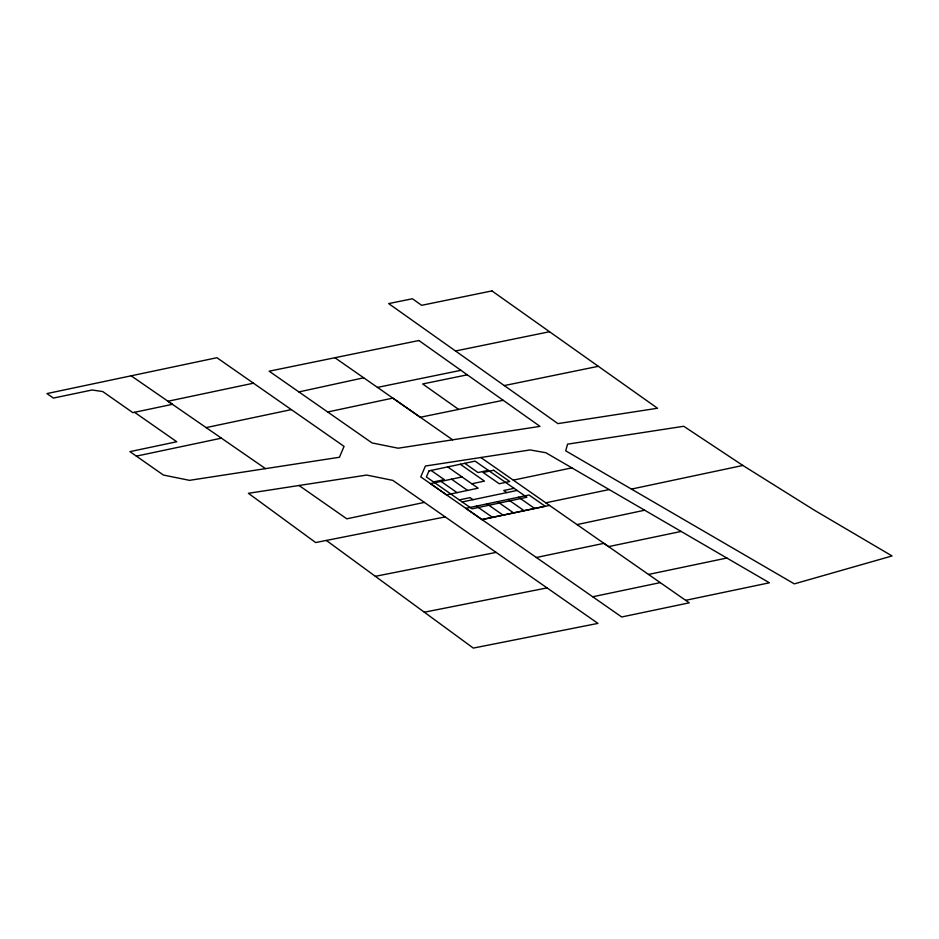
<?xml version="1.0" encoding="UTF-8"?>
<svg xmlns="http://www.w3.org/2000/svg" width="939" height="939" viewBox="0 0 939 939"><rect width="100%" height="100%" fill="white"/><g stroke="black" fill="none" stroke-linecap="round" stroke-linejoin="round"><path stroke-width="1.41" d="M298.884 391.927L363.698 377.807M327.664 411.998L392.819 398.101L420.296 417.268L503.198 400.296M577.016 524.596L644.659 510.217M253.483 383.194L167.987 401.246L172.424 404.322L132.869 412.655L102.762 391.575L92.116 389.99L53.382 398.077L46.95 393.582L216.909 357.712L344.061 446.377L339.437 457.258L189.49 480.345L163.398 475.04L129.934 451.636L176.755 441.753L134.559 412.303M206.122 427.609L291.336 409.615M136.355 456.131L221.416 438.173M433.525 481.93L444.311 479.653L431.083 470.427M488.315 470.357L477.998 472.54L464.77 463.314M462.035 476.953L430.461 483.62L446.553 494.865L478.139 488.186L447.68 466.918M471.836 483.773L484.465 481.108L460.31 464.253M424.381 502.388L346.808 518.821L299.025 485.486M459.288 499.912L470.063 497.635L473.01 499.677M514.067 488.327L503.75 490.51L506.755 492.611M481.989 519.572L545.148 506.227L529.056 494.994L465.885 508.339L481.989 519.572L549.526 505.417M631.454 489.09L742.866 465.451L814.336 510.194L892.05 555.958L794.324 583.87L565.712 450.837L567.567 444.159L683.721 426.271L742.866 465.451M513.269 480.134L571.886 467.868M462.211 501.942L517.096 490.44M536.369 557.496L603.894 543.341L689.226 602.826L621.688 616.982L420.742 476.883L425.414 466.026L530.101 449.934L545.876 452.739L769.405 582.79L685.646 600.326M681.151 531.439L608.601 546.615L480.838 457.516M648.509 574.445L726.856 558.024M592.709 596.781L660.246 582.614M545.782 502.811L609.176 489.571M455.521 350.986L549.503 331.737M377.466 387.396L460.92 370.318M467.282 374.825L422.679 383.969L458.655 409.416M504.278 385.577L598.26 366.316M445.203 516.908L315.657 542.554L248.401 493.304L366.703 475.064L392.795 480.369L597.943 623.39L473.315 648.086L326.349 540.441M375.33 576.323L496.109 552.39M424.322 612.205L547.038 587.908M131.155 375.811L265.514 468.631M334.906 357.724L452.645 439.816M518.528 497.212L534.631 508.445M507.999 499.442L524.103 510.675M497.47 501.661L513.574 512.905M451.506 479.172L467.61 490.416M486.942 503.891L503.046 515.124M440.978 481.402L457.082 492.635M476.413 506.121L492.517 517.354M429.006 470.873L426.388 476.953L472.059 508.821L526.849 497.247L475.087 461.131L429.006 470.873M493.632 470.275L483.104 472.493L499.208 483.738L509.736 481.507L493.632 470.275M491.942 290.914L421.646 305.316L412.432 298.766L388.676 303.59L557.907 423.606L657.523 408.254L491.942 290.914M418.9 340.517L269.164 371.198L372.055 442.938L398.148 448.208L539.972 426.365L418.9 340.517"/></g></svg>
